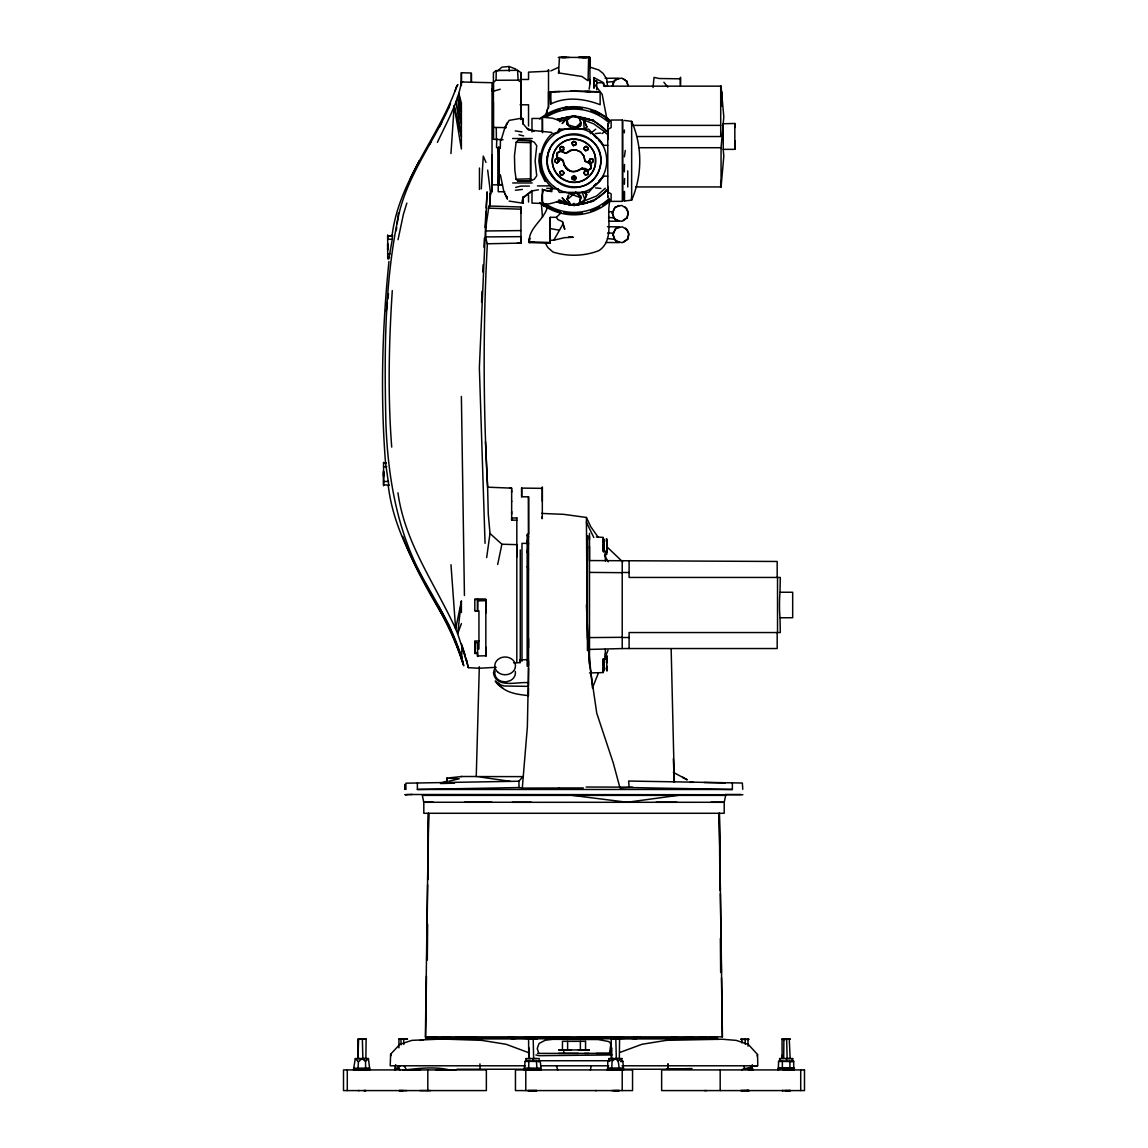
<?xml version="1.0" encoding="UTF-8"?>
<svg xmlns="http://www.w3.org/2000/svg" width="1148" height="1148" viewBox="0 0 1148 1148"><rect width="100%" height="100%" fill="white"/><g stroke="black" fill="none" stroke-linecap="round" stroke-linejoin="round"><path stroke-width="1.5" d="M383.561 475.344L383.561 471.484M383.561 471.053L383.561 484.858L388.756 485.044L385.484 462.343C380.332 395.472 382.155 328.156 388.957 261.471M383.561 485.733L383.561 462.343M387.694 245.643L387.694 244.05L387.694 246.877M387.694 258.831L387.694 244.05M392.186 234.78L392.602 235.785L387.694 235.943L387.694 239.315L392.329 239.171L392.186 234.78C399.203 179.719 438.852 137.243 456.775 86.186L454.981 91.094M477.568 642.65L477.568 656.398L477.568 653.585L474.813 653.427L474.813 642.521L477.568 642.65L477.568 649.122L478.946 648.864L478.946 610.851L474.813 610.707L474.813 599.285L485.834 599.385L485.834 656.111L485.834 647.085M474.813 653.427L474.813 640.971L478.946 641M477.568 610.793L477.568 599.113L477.568 610.808L474.813 610.707M492.033 192.118L492.033 183.407M492.033 191.242L492.033 154.865M492.033 90.735L492.033 82.713L461.381 81.996L461.381 72.755L471.369 73.013L471.369 82.254L471.369 73.773M503.025 139.712L493.41 139.324L493.425 102.287M498.232 147.217L498.921 184.713L502.135 184.771M498.232 184.354L498.906 147.791M498.921 146.958L498.921 184.713M511.664 514.161L511.664 500.973M516.83 557.067L516.83 544.654L501.891 544.224L489.995 533.461L488.273 514.117L487.613 487.183C483.15 406.005 482.978 324.597 487.369 243.419M520.274 659.583L520.274 662.697L513.572 662.783M493.41 139.324L493.41 72.611L496.223 70.616L517.59 70.301L520.962 72.611L520.962 119.55M520.962 243.089L520.962 207.013L488.79 205.994C487.785 218.235 483.408 231.982 487.269 243.778L520.962 243.089L520.962 236.646L485.733 236.918M528.611 533.763L528.539 496.84L521.651 496.768L521.651 488.101L542.315 488.345M502.781 688.068L498.002 684.624L495.247 681.008L499.05 684.423L504.202 685.987L528.525 686.375L528.539 660.846M528.539 647.931L528.539 638.661M528.539 496.84L528.539 666.113L527.162 666.098L527.162 534.351L528.539 534.093L527.162 535.413L528.539 536.489L527.162 541.469L528.539 543.535L527.162 552.102L528.539 554.742M542.315 513.5L542.315 487.226L542.315 501.332M548.514 71.52L548.514 69.755L548.514 108.055M550.064 243.089L550.236 238.196L550.236 242.501L529.214 241.826L529.702 237.952L529.085 242.544L550.236 243.276L550.236 217.331L556.35 217.302L561.214 212.724M587.432 548.285L587.432 536.231L589.498 536.231L589.498 533.361M589.498 546.405L589.498 560.568L777.182 561.472L777.182 577.444M589.498 539.56L589.498 536.231M593.975 88.181L593.975 81.078L596.73 81.106L596.73 89.845M605.34 560.985L605.34 551.097L603.274 550.997L603.274 544.956L604.164 544.367M603.274 542.947L603.274 539.201M603.475 669.384L603.475 658.651M603.475 551.169L603.461 543.377M604.121 666.845L603.475 670.289M604.164 668.193L604.164 659.038L603.274 659.426M604.164 551.097L604.178 540.938L603.274 540.823L603.274 542.344L604.164 541.942M603.274 663.544L603.274 659.009L605.34 658.895L605.34 653.628M605.34 553.795L605.34 556.708M607.751 193.395L607.751 189.851L593.43 201.072L574.215 205.506L556.866 202.105M721.776 105.645L721.776 92.127L721.776 105.76M734.835 140.773L734.835 149.355L723.24 149.355L723.24 123.74L734.835 123.482L734.835 127.485M629.104 648.534L629.104 632.548L780.296 632.548L779.994 616.806A12.743 0.804 -90 0 1 779.492 604.996A12.743 0.804 -90 0 1 779.994 593.186L780.296 577.444L629.104 577.444L629.104 561.472M383.561 476.894L383.561 472.833M426.468 976.044L425.607 1038.926L442.784 1038.926M594.018 87.004L594.018 83.632L602.169 94.337L606.948 119.191M603.475 551.987L604.164 539.531L603.461 542.301M603.475 538.326L603.475 542.358M603.489 658.823L603.475 671.178M604.121 551.743L604.164 539.531M604.121 666.213L604.135 670.145L604.164 658.88M607.751 126.682L607.751 123.841L607.751 132.465M607.751 189.851L607.794 192.003L611.181 193.897L611.052 201.374L622.546 201.359L622.575 120.942M653.04 87.506L654.044 77.418L659.167 78.523L680.448 78.81L680.448 84.464M666.988 1069.233L692.014 1068.544M680.448 85.713L680.448 77.433L680.448 78.81M530.606 140.587L530.606 180.91L518.121 181.212L516.083 179.203L514.821 169.961L514.462 155.827L516.083 142.28L518.121 140.271L530.606 140.558L534.279 142.252L536.747 145.724L535.111 160.921L536.733 175.802L534.279 179.232L530.606 180.91L530.606 140.587L518.121 140.271M509.081 201.087L523.014 203.21L523.058 197.686L530.95 191.314M606.905 551.944L606.919 549.261M631.486 123.683L631.658 121.358L624.412 120.454M734.835 123.482L734.835 149.355M778.358 1068.157L789.881 1068.157L789.91 1061.312L778.588 1061.312L778.33 1069.922L778.358 1068.157L794.416 1068.142L793.813 1069.922L783.366 1069.922L781.601 1067.87L778.33 1069.922M462.63 81.651L461.353 82.297C457.751 103.435 446.414 122.965 437.402 142.366M542.559 132.709L542.473 117.24L552.633 118.215L560.238 120.927M622.56 200.469L622.489 120.009L611.095 120.052L611.167 127.572L607.78 129.423L607.751 131.676M427.329 959.943L427.63 924.183M427.989 879.468L428.534 813.286L425.391 1036.859L722.436 1036.859L719.308 813.286L719.954 890.188M474.813 599.385L485.834 599.385L485.834 613.061M528.511 687.896L528.424 695.616C517.346 694.382 504.202 692.976 497.615 682.744M559.937 171.956L559.908 173.707L561.286 175.013L563.209 174.51L564.041 172.674L561.96 170.665L559.822 171.942L561.286 175.013M606.919 540.105L606.675 546.104M584.131 173.42L584.461 171.526L586.169 170.851L587.934 171.683L587.977 174.295L585.38 174.955L584.102 173.305L584.432 171.726L590.445 169.143L591.134 167.838L589.067 160.878L590.172 158.855L592.856 159.17L593.114 161.71L591.493 162.987L589.067 160.878M607.78 129.423L607.794 192.003M783.697 1058.556L783.897 1039.586L782.046 1039.012L782.104 1058.556L782.376 1054.998M362.366 1039.184L366.112 1039.012L365.882 1058.556L362.854 1058.556L362.366 1039.184L358.563 1039.04L357.774 1039.356L357.946 1058.556L360.07 1058.556M398.887 1047.851L398.987 1038.926L407.44 1039.098L398.987 1038.926M426.683 959.943L427.63 884.835M427.702 879.468L428.534 813.286M523.029 196.552L523.014 203.21M624.34 132.852L624.369 130.04M619.576 1039.141L619.346 1058.556L616.318 1058.556L615.83 1039.026L619.576 1039.141L611.224 1038.983L611.41 1058.556L613.534 1058.556M500.212 89.228L493.425 91.223L493.41 82.168L496.079 80.26L496.223 70.616M607.722 188.286L607.751 186.378M479.319 666.744L476.248 776.565M624.34 171.827L624.483 164.465M500.471 139.41L500.284 148.494L496.524 147.561L496.768 138.65M550.681 104.023L549.835 91.826L573.971 91.18L600.117 91.854L600.16 104.683C584.275 98.685 566.524 96.245 550.681 104.023L550.954 91.783L555.546 91.653M624.412 184.268L624.541 178.543M358.018 1058.556L358.563 1039.04M530.878 1058.556L528.754 1058.556L529.156 1048.067M611.497 1058.556L611.798 1048.067M524.119 1069.922L525.124 1061.312L540.234 1061.312L541.268 1069.922L526.702 1069.922L528.611 1068.128L540.493 1068.099M529.443 1052.96L506.081 1044.278L481.701 1040.361L442.095 1039.026L411.902 1040.361L399.92 1044.278L390.621 1054.208L390.205 1065.789L525.569 1065.789M619.174 1068.157L614.768 1069.922L607.091 1069.922L607.608 1068.128L611.784 1068.027L623.005 1068.099L622.79 1069.836L614.768 1069.922L611.784 1068.027L612.042 1061.312L615.328 1058.556L618.198 1061.082L619.174 1068.157L623.608 1069.922L622.876 1061.312L620.781 1061.455L622.876 1061.312M481.586 301.895L482.002 291.319M482.748 271.947L483.021 264.887M575.478 179.447L573.699 180.035L572.135 178.858L573.871 177.954L574.488 175.845L572.221 176.763L572.135 178.858L575.478 179.447L575.937 177.395L573.541 175.874L571.891 177.395L572.579 179.547M668.021 1064.124L667.806 1069.233L668.05 1063.909M536.446 1061.312L536.905 1068.257L534.939 1069.893L528.611 1068.128L528.898 1061.312L538.943 1061.369L539.216 1058.556L526.128 1058.556L526.401 1061.369M486.68 557.555L489.995 533.461M607.722 133.312L607.751 139.654M551.958 188.53L551.801 191.673L543.492 190.109C537.58 207.975 547.108 205.162 560.238 200.556M483.882 247.164L484.399 238.239M485.03 227.534L485.963 211.476M486.164 207.903L487.096 191.845L479.362 367.791L485.059 543.334M589.943 68.191L589.842 57.429L588.651 57.414L588.063 80.762L581.921 76.5L558.545 72.898L559.463 57.4L587.346 57.429M569.365 126.108L566.782 123.927L566.997 120.224L572.551 116.163L579.324 118L581.089 122.649L580.587 125.792L574.703 128.676M392.3 290.573C388.885 342.664 387.68 395.027 391.712 447.103M395.472 1068.013L399.203 1068.2L394.625 1069.907L395.673 1064.641M481.285 188.918L483.279 156.071L485.977 162.385M489.579 206.798L490.483 192.864L489.722 205.636M489.665 205.262L490.483 192.864M450.949 153.545L454.178 105.903L461.381 136.583L461.381 149.025L454.178 105.903M591.134 167.838L588.063 170.291C581.462 164.064 576.726 175.17 569.58 170.736C561.946 168.541 566.337 157.764 557.354 157.735L557.383 152.555L563.725 149.771L563.453 147.145L561.444 146.47L559.894 147.59L561.3 150.661L563.725 149.771M610.162 200.125C605.455 216.082 615.414 239.832 598.811 250.695C584.117 256.248 568.045 256.707 553.035 252.058L547.94 247.638L545.056 242.63M357.975 1068.2L358.449 1061.871L361.864 1058.556L365.523 1061.412L365.638 1068.2L362.825 1069.907L353.484 1069.706L355.32 1058.556L368.408 1058.556L369.828 1069.922C364.332 1071.141 359.64 1067.841 354.302 1068.2L354.732 1069.821L357.975 1068.2L369.599 1068.085L369.211 1069.879L365.638 1068.2M542.315 516.614L542.157 518.681L542.315 512.797M547.166 161.782C546.118 121.918 609.344 128.433 600.045 167.335C590.302 204.473 532.844 183.881 550.093 148.68M624.914 206.755L628.2 211.863L627.296 217.575L621.642 221.349L615.17 219.785L612.257 213.37L614.697 207.817L618.887 205.535M625.488 228.108L628.774 233.216L627.87 238.928L622.23 242.702L615.744 241.137L612.845 234.723L615.285 229.169L619.475 226.888L607.464 226.716M635.547 186.937L721.059 186.937L721.059 147.719L723.814 116.938L721.059 86.157L603.618 86.157L603.618 82.785L596.73 82.785M721.059 186.937L723.814 156.157L723.197 149.312M778.588 1061.312L792.407 1061.47L792.68 1058.556L779.592 1058.556L779.923 1061.47M580.601 195.834L579.324 203.483L571.274 205.119L566.825 199.293L568.59 195.131L567.212 199.608L575.822 192.276L580.601 195.834L581.003 197.815L579.324 203.483M621.599 1061.369L621.872 1058.556L608.784 1058.556L609.057 1061.455M539.603 153.473L538.842 161.079L540.421 171.698L545.085 181.484M461.396 612.515L461.381 601.136L457.65 633.725L466.734 660.947M386.331 311.151L387.421 302.412M387.852 298.911L388.498 293.673M396.275 230.719L396.706 227.218M397.136 223.717L398.428 213.227M573.225 145.581L575.622 145.021L575.937 142.596L573.699 141.434L571.991 142.553L573.469 145.624L575.909 144.748L575.593 142.122M563.453 150.072L563.453 147.145M624.397 156.846L625.287 150.431M388.756 259.046L392.329 239.171M589.211 161.509L590.775 158.639M606.933 671.149L606.503 655.25L606.919 662.941M589.139 89.157L590.015 83.632L589.814 57.414L578.707 57.429M584.102 173.305L585.179 174.84L587.719 174.525L587.934 171.683M723.053 124.802L723.24 123.74M398.026 239.702L403.422 214.231L406.851 203.081M563.768 147.733L562.032 146.413L560.095 147.317L559.779 148.982L560.956 150.962L566.064 153.358L572.35 149.914L576.77 150.245L580.802 152.153L584.088 156.501L584.834 161.122L590.703 163.949M612.688 86.143L613.563 81.522L618.901 78.179L605.168 78.308M590.402 1069.922L591.22 1065.789M461.381 601.136L455.641 628.874L457.65 633.725L461.396 623.637M606.201 554.183L606.79 552.03M497.687 564.472L501.891 544.224M606.115 669.198L606.79 666.127M606.288 541.325L606.445 538.771M501.145 140.056L504.833 127.801L509.081 120.397L521.78 118.172L522.986 118.847L523.014 124.127M494.458 669.112L493.482 672.929C495.993 689.101 517.963 681.309 528.539 682.759M537.522 1053.39L609.516 1053.39L610.722 1044.795L610.148 1042.47L608.454 1041.494L598.122 1039.543L552.819 1039.327L545.228 1040.26L539.101 1043.432L537.235 1048.511L538.785 1053.39M557.383 152.555L556.565 155.611L558.674 161.71L557.053 163.002L554.757 161.509L555.704 158.883L563.108 160.419M545.085 116.45L548.514 106.577L548.514 91.682M554.757 161.509L555.517 158.797L558.33 158.811L557.354 157.735M590.445 169.143L591.421 165.628L590.115 162.585L584.834 161.122M606.861 656.154L606.488 662.511M626.765 218.278L628.243 213.399L626.765 208.52L621.642 205.449L615.127 207.027L612.257 213.37M627.339 239.631L628.831 234.752L627.339 229.858L622.23 226.802L615.715 228.38L612.845 234.723M457.363 85.626L457.679 84.593M457.048 86.531L457.665 84.636M558.674 161.71L558.014 159.041M593.114 161.71L592.454 159.041M757.063 1055.988L757.551 1054.524L748.281 1044.407L736.313 1040.389L722.221 1039.227L666.428 1040.346L642.005 1044.264L620.15 1052.357M793.842 1069.663L794.416 1068.142L789.881 1068.157M558.889 199.91L566.739 202.622L562.133 197.786L568.734 204.961L578.779 204.889L584.834 199.479L586.714 194.6L584.461 192.204M793.699 1068.2L793.699 1061.312L791.575 1061.369L792.68 1058.556M608.01 650.356L605.355 656.785M578.463 203.555L584.131 200.972L586.714 194.6L584.145 192.548M558.545 72.898L559.263 71.147M448.696 107.955L450.561 103.636M598.309 673.302L592.454 687.939L587.317 636.71L586.398 517.461L563.812 514.347L542.315 513.457M388.325 486.006L388.756 485.044L388.325 486.006C395.73 549.347 440.732 599.127 461.252 657.89C470.608 687.107 451.394 626.205 443.86 617.61C428.419 591.464 413.079 565.089 402.776 536.403M587.561 150.158C589.929 148.049 585.767 144.734 584.174 147.59L584.26 149.355C584.777 152.053 590.129 149.197 585.408 150.618M612.257 86.071L615.17 79.657L621.642 78.093L626.765 81.164L627.97 86.143M448.868 107.625C432.423 143.959 407.081 176.39 398.485 216.054C384.078 284.274 384.393 354.718 385.915 424.114C387.981 476.779 396.878 530.39 422.407 577.157C437.761 605.254 455.928 632.677 463.275 664.305L461.252 657.89M410.338 178.772L419.164 160.749M561.056 174.97L563.108 174.611L564.041 172.674M587.46 150.259L588.393 148.322M504.833 127.801L507.402 122.506M439.541 126.811L441.765 122.492M546.692 188.243L557.354 189.004L559.306 192.39L588.709 192.362L596.228 183.608M550.236 240.305L553.795 240.19L563.037 223.932L562.42 221.578L557.957 219.67L556.35 217.302M429.51 144.576L431.045 141.993M553.078 188.229C536.403 175.515 536.46 148.049 551.671 134.072L557.096 132.537L559.248 129.093L588.709 129.121L596.228 137.875M607.751 176.132L603.547 176.132L599.844 181.197L593.717 186.076M547.295 207.544C543.635 220.344 528.539 227.907 529.214 241.826M606.603 189.621L604.666 192.089L606.818 190.367M574.804 179.935L576.009 178.414L575.579 176.491L573.541 175.874M528.539 668.122L527.377 726.684L522.311 788.059L519.068 787.557L518.896 781.228L522.871 776.622L476.908 776.565L510.43 781.372M569.293 117.914L565.993 119.191L562.147 123.553L568.647 116.637L578.678 116.579L583.715 120.325L586.901 126.983L584.217 129.093M557.053 163.002L558.904 161.021M591.493 162.987L593.344 161.021M598.668 181.111L603.547 176.132M365.523 1061.412L368.408 1058.556M605.34 188.2L596.73 195.935L584.131 200.972M497.586 70.946L501.934 67.144L509.081 66.484L515.911 69.11M581.089 122.649L573.225 129.394L566.782 123.927M561.3 150.661L556.895 153.645M590.316 133.613L595.726 129.164M581.936 168.125C578.133 172.157 571.747 172.501 567.284 169.344L563.783 164.853L563.166 160.347M623.249 220.76L627.296 217.575M623.838 242.099L627.87 238.928M550.839 70.889L558.445 67.388M602.026 133.57L604.637 131.719L606.646 133.9M575.937 142.596L573.971 141.29L572.106 142.567L572.091 144.318L573.469 145.624M565.964 153.201L570.24 150.273L576.038 149.943L580.343 151.68L583.83 155.669L585.078 161.064L590.101 163.375M618.198 1061.082L621.872 1058.556M603.274 548.701L604.164 548.098M604.164 665.194L603.274 665.797L603.274 662.052L604.164 661.463M586.312 146.313L584.289 147.604L584.26 149.355L585.638 150.661M574.043 203.368L571.274 205.119L568.231 200.986M586.169 170.851L588.063 170.291M741.608 1069.922L744.277 1068.415L750.72 1068.372L750.577 1065.789L757.307 1065.789M611.784 1068.027L607.766 1069.907L607.766 1061.312L615.328 1058.556M559.822 171.942L562.42 170.693L563.941 172.889M592.87 200.355L585.408 203.325L578.779 204.114M561.903 108.687L566.897 106.75M559.478 121.674L565.993 119.191M553.795 240.19L564.5 237.665L573.268 237.277L568.504 237.062M449.514 1036.73L430.787 1038.926L425.621 1037.892L428.936 1036.859M366.112 1039.012L357.774 1039.356M515.739 187.425L520.805 186.076L529.386 186.076M612.028 1054.955L539.043 1055.686L535.915 1054.94M449.485 781.056L459.229 778.789L446.916 778.1L461.869 776.507M387.694 254.368L390.248 253.78M574.072 205.478L593.43 201.072M569.178 193.739L574.172 192.634M528.582 1038.983L536.92 1039.141L528.582 1038.983L528.754 1058.556M615.83 1039.026L611.224 1038.983M556.866 119.378L574.273 116.02L593.43 120.411L607.708 131.79L605.183 129.911M557.354 189.004L558.215 188.846M538.455 189.793L532.973 190.769L523.058 197.686L522.039 201.331L523.029 203.024M511.463 1038.926C554.226 1033.257 597.491 1042.542 640.326 1036.859M533.949 241.97L529.085 242.544M717.113 1036.859L696.621 1038.926M672.412 1038.926L692.574 1036.859M430.887 1036.859L447.921 1038.926L475.659 1036.859M741.795 1039.485L749.07 1039.342L740.704 1039.141L741.795 1039.485L741.895 1042.958M387.694 257.74L389.631 257.453M603.274 668.093L603.274 669.155L604.178 669.026L604.164 667.849L603.274 667.648L603.274 672.599L589.498 672.943M565.691 118.129L557.081 119.363L574 115.977L593.301 120.454L577.473 117.254M383.561 463.405L385.958 463.075M783.897 1039.586L790.384 1039.04L782.046 1039.012M677.923 795.377L627.21 802.265L572.235 795.377M538.943 1061.369L538.111 1061.484L540.234 1061.312M742.785 789.279L742.34 783.022L628.645 781.042L629.133 787.528L732.367 789.48L732.367 782.85M624.383 201.029L624.397 191.515L624.383 201.029L631.644 200.125C642.464 175.242 642.464 146.227 631.658 121.358L631.644 200.125L631.486 197.786M405.172 794.717L412.103 794.488M405.115 794.732L408.559 794.488M515.395 190.252L522.369 189.449M420.068 1040.389L423.382 1040.031M606.818 82.24L613.563 81.522M595.267 133.599L600.605 133.068M525.124 1061.312L528.898 1061.312M565.49 57.429L561.702 57.429L566.481 57.429M496.166 667.304L478.946 668.265L468.398 667.648L466.49 660.086M588.996 1053.39L584.533 1053.39M749.587 1090.586L747.047 1090.586M586.599 57.429L582.079 57.429L586.728 57.414M548.514 71.205L528.539 72.137L528.539 79.47L519.929 79.47M402.948 1069.922L420.383 1069.922M549.835 91.826L550.954 91.783M383.561 466.777L386.747 466.662M387.694 235.943L392.602 235.785M791.575 1061.369L793.699 1061.312M516.083 179.203L530.606 178.815M518.121 181.212L530.606 180.882M589.498 649.424L622.216 648.563L622.216 561.429M477.568 655.982L485.834 655.766M440.502 783.524L454.536 783.166M520.962 242.745L517.518 243.189M554.958 91.668L560.023 91.539M629.133 787.528L620.02 788.03L613.262 762.946L596.745 713.166L589.182 661.291L586.398 604.996M558.66 1053.39L578.362 1053.39M477.611 600.849L485.776 600.677M520.274 659.842L527.162 659.684M417.37 782.993L417.37 789.465L519.068 787.557M518.896 781.228L405.904 783.194L405.904 789.365L404.699 789.207L404.742 784.471L405.445 789.307M588.608 57.443L589.842 57.429L578.492 57.429M383.561 481.5L388.526 481.442M485.819 230.963L520.962 230.59M611.597 1090.586L619.49 1090.571L613.491 1090.586M537.451 185.947L549.921 185.847M589.498 637.599L622.216 637.312M417.37 789.465L732.367 789.48M749.902 1068.171L752.457 1068.157L753.131 1069.922L748.424 1069.907M364.433 1090.586L366.04 1090.571L363.514 1090.586M406.909 1090.586L399.088 1090.586L403.206 1090.586M358.133 1090.586L359.281 1090.586M496.079 80.26L518.092 80.173L520.962 82.182M409.721 794.502L742.885 794.732M562.907 1049.932L558.66 1049.946L571.374 1049.946M780.296 617.768L792.68 617.739L792.68 592.253L780.296 592.239M558.947 787.959L583.356 787.959M433.37 802.265L423.756 802.28L422.335 795.377L725.665 795.377L724.245 802.28L724.187 813.286L423.813 813.286L423.813 802.265L491.961 802.265M464.438 802.265L531.251 802.265M610.392 1053.39L596.042 1053.39M747.133 1068.386L750.72 1068.372M419.924 1090.586L430.758 1090.586M527.463 1090.586L528.467 1090.586M595.281 1090.586L596.314 1090.586M785.218 1090.586L790.197 1090.6L782.003 1090.586L782.836 1090.586M790.742 1090.586L789.25 1090.586M520.116 104.798L528.539 104.798L528.539 126.022M632.003 125.376L720.714 125.376M637.327 136.54L720.714 136.54L720.714 86.157M512.668 138.521L532.198 138.521M598.668 140.357L603.547 145.351L607.751 145.351M639.206 147.719L721.059 147.719M512.668 182.963L532.198 182.963M498.232 184.842L492.033 184.842L492.033 88.913M504.776 191.73L498.232 191.73L498.232 149.111M527.162 543.363L521.996 543.363L521.996 661.219M622.216 572.493L629.104 572.493M622.216 637.513L629.104 637.513M622.216 648.534L777.182 648.534L777.182 632.548M460.807 776.507L476.664 776.507M725.378 794.488L741.163 794.516M656.039 802.265L677.004 802.265M512.209 802.309L724.245 802.28L711.071 802.265M425.621 1037.892L435.293 1037.892M442.267 1037.892L460.147 1037.892M455.77 1036.859L469.073 1037.892L524.32 1037.892M533.189 1037.892L565.132 1037.892M570.456 1037.892L577.544 1037.892M582.868 1037.892L614.811 1037.892M623.68 1037.892L678.927 1037.892L700.079 1038.926M687.853 1037.892L705.733 1037.892M447.921 1038.926L451.379 1038.926M458.296 1038.926L534.681 1038.926M545.415 1038.926L556.134 1038.926M563.281 1038.926L584.719 1038.926M591.866 1038.926L602.585 1038.926M613.319 1038.926L689.704 1038.926M705.216 1038.926L717.213 1038.926L699.979 1036.859M587.116 1049.946L589.34 1049.946L578.362 1049.946M538.972 1060.738L609.028 1060.738M540.579 1065.789L608.698 1065.803M622.029 1065.789L757.795 1065.789L757.551 1054.524M400.451 1065.789L397.538 1065.789L400.006 1069.922M456.904 1069.233L525.023 1069.233M622.977 1069.233L691.082 1069.233L666.988 1068.931M436.053 1069.922L455.943 1069.922M493.41 127.399L506.34 127.629M498.921 184.656L502.465 184.67M511.664 518.021L516.83 518.035M609.516 1053.39L610.607 1053.39M536.69 1058.556L533.662 1058.556L533.189 1039.026M704.442 1090.586L706.68 1090.586M569.293 57.429L558.344 57.4M589.498 572.407L622.216 572.68M608.598 221.162L618.901 221.263L613.563 217.919L608.512 217.374M605.742 242.486L619.475 242.615L614.151 239.272L607.407 238.554M524.894 1068.085L528.611 1068.128M596.73 81.106L593.975 81.078L593.975 86.43M511.664 517.734L511.664 520.101L516.83 520.188M690.048 782.29L693.579 782.362M704.154 782.534L725.306 782.907M608.827 211.691L612.401 211.763M607.622 233.015L612.989 233.116L614.151 239.272M573.483 91.194L600.117 91.854M587.102 91.524L590.66 91.61L584.849 91.453M516.083 142.28L530.606 142.653M511.664 492.234L511.664 488.144L487.613 487.183L485.489 441.707M488.244 208.147L520.962 209.194L520.962 207.013M551.887 132.436L528.597 129.968M542.315 188.989L542.574 203.497L531.983 203.096L531.983 190.539M715.132 1039.198L718.433 1039.342M474.813 652.581L477.568 652.71M557.096 132.537L558.732 132.623M596.386 536.991L603.274 537.408L603.274 550.997M789.91 1061.312L792.407 1061.47M595.597 187.942L600.892 188.43M590.115 162.585L591.78 162.758M507.66 1036.859C550.509 1042.542 593.774 1033.257 636.537 1038.926M590.172 158.855L592.856 159.17M568.561 203.985L558.315 201.546M515.222 130.901L522.01 131.92M556.952 202.091L568.748 203.928M672.341 1036.859L678.927 1037.892M469.073 1037.892L475.588 1038.926M550.236 228.581L559.406 230.188M557.297 162.786L555.632 162.485L554.628 160.878M570.355 193.955L581.003 197.815L575.822 192.276M581.204 118.187L593.301 120.454M509.597 487.828L511.664 488.302M518.939 134.775L523.646 135.952M585.867 146.485L588.293 148.537M543.492 190.109L550.724 191.013L550.581 188.315M591.019 67.445L598.869 70.028L603.159 73.458L606.804 79.284L607.507 86.157M449.399 1069.907C435.637 1066.592 420.498 1068.128 406.507 1069.764L404.082 1065.789M578.592 117.986L593.875 123.927L604.637 131.719M559.908 151.177L566.064 153.358M587.245 170.263L581.921 168.254L588.12 172.085M593.86 82.843L593.832 77.59L602.772 82.297L605.082 86.531M536.905 1068.257L541.268 1069.922M526.717 128.246L534.093 131.188M673.345 772.346L687.308 779.822L682.644 777.325L683.476 777.756M748.611 1068.185L751.983 1069.893L752.299 1064.727M498.462 683.447L499.782 684.122M594.578 110.552L608.54 119.263M521.78 118.172L523.014 119.105M623.249 78.695L627.296 81.867M594.348 135.808L599.844 140.271L603.547 145.351M622.704 561.889L606.861 546.749M559.248 129.093L559.98 129.824M606.704 554.584L606.818 538.986M563.826 164.853L569.58 170.736M542.574 204.703L544.195 206.367M355.32 1058.556L358.449 1061.871M528.008 129.609L523.029 123.668L522.986 118.847M663.903 82.254L667.82 87.133M598.251 537.35L590.746 526.702L586.398 517.461M385.484 462.343L386.144 463.333M549.031 170.277L555.273 179.762M593.817 537.551L586.398 522.225M604.508 555.173L608.167 561.831M438.335 605.513L448.983 625.359L460.664 654.504M527.162 566.524L528.539 569.351M500.356 174.697L503.699 190.869L507.402 198.977M504.833 193.682L507.273 198.719L507.115 196.609M779.592 1058.556L780.784 1061.455M584.346 120.612L586.901 126.983M526.128 1058.556L527.219 1061.47M582.122 192.003L584.834 199.479M608.784 1058.556L609.746 1061.326M532.672 1058.556L533.648 1061.455M566.997 120.224L568.561 124.989L575.894 127.17L580.587 125.792L580.3 122.578M461.381 643.626L465.04 654.891M563.037 223.932L564.759 229.313L562.42 221.578M460.879 656.914L461.912 660.258L461.654 658.177M556.436 1065.789L557.713 1069.922M626.765 81.164L628.243 86.043M390.621 1054.208L391.066 1055.686M786.136 1058.556L786.968 1061.369M579.324 118L580.156 120.971M462.414 660.846L463.333 664.419L461.711 657.273L461.941 646.08L468.398 667.648L468.025 666.012M397.954 492.793C404.77 542.961 435.149 584.016 455.641 628.874L450.977 564.716M612.688 213.298L613.563 217.919M563.424 1049.975L563.984 1053.39M461.74 656.742L462.17 659.454M487.67 170.119L490.598 193.481M589.527 79.327L590.015 83.632M622.489 120.009L622.56 120.755M606.689 667.447L606.919 670.001M541.382 203.469L542.459 217.245M517.59 70.301L518.092 80.173M583.715 120.325L584.088 128.662M479.936 1063.895L480.165 1069.233M673.345 758.713L674.35 782.333L671.149 648.706M745.124 1038.983L745.31 1044.321M498.591 148.25L498.906 158.209M593.832 77.59L594.119 87.75L594.018 83.632M403.694 1039.184L403.823 1044.465M786.653 1039.213L787.141 1058.556L790.154 1058.556L789.264 1039.069M400.953 1039.614L401.068 1044.78M747.936 1039.098L748.065 1046.172M546.792 110.208L546.864 113.695M509.081 66.484L509.167 71.133M461.381 396.433L464.438 595.525M719.308 813.286L720.327 890.188M720.384 893.775L721.432 972.471M721.504 977.838L722.293 1036.859M461.381 72.755L461.396 85.641M720.37 938.49L720.657 972.471M496.266 127.629L496.381 139.769M607.751 195.949L607.766 197.628L607.751 189.018M461.381 81.996L461.396 83.374L461.396 82.254M603.274 667.648L603.274 669.155M550.236 242.501L550.236 217.331M603.475 662.87L603.475 666.156M603.274 667.404L603.274 670.805M520.962 119.478L520.962 72.611M479.448 168.053L479.462 189.449M446.916 778.1L446.916 782.807M387.694 248.958L387.694 234.938M387.694 247.968L387.694 249.834L387.694 248.126M800.716 1069.922L800.716 1090.586M782.362 1061.312L782.362 1068.2M777.526 577.444L777.526 632.548M744.277 1065.789L744.277 1068.415M721.059 86.157L721.059 93.289M720.714 180.537L720.714 186.937M720.183 1069.922L720.183 1090.586M627.755 170.851L627.755 186.952M622.216 1069.922L622.216 1090.586M605.34 649.007L605.34 658.895M603.475 667.304L603.475 671.838M589.498 537.049L589.498 664.247M587.432 536.231L587.432 650.643M580.386 1041.336L580.386 1049.946M567.614 1041.336L567.614 1049.946M542.315 131.977L542.315 118.459L531.983 118.459L531.983 131.977M528.539 195.347L528.539 202.062M525.784 1069.922L525.784 1090.586M521.651 487.943L521.651 496.768M520.962 209.926L520.962 213.198M520.274 549.892L520.274 662.209M516.83 517.734L516.83 662.583M511.664 489.995L511.664 501.576M511.664 511.563L511.664 520.101M447.189 778.516L447.189 782.003M427.817 1069.922L427.817 1090.586M347.284 1069.922L347.284 1090.586M609.688 199.967A53.038 53.038 0 0 1 602.872 205.234M599.959 206.984A53.038 53.038 0 0 1 590.775 211.06M582.409 213.112A53.038 53.038 0 0 1 563.654 212.753M560.238 211.964A53.038 53.038 0 0 1 543.09 203.842M544.539 116.651A53.038 53.038 0 0 1 560.238 109.519M563.654 108.73A53.038 53.038 0 0 1 582.409 108.371M590.775 110.438A53.038 53.038 0 0 1 599.959 114.499M605.699 118.215A53.038 53.038 0 0 1 609.688 121.516M605.168 191.917A44.083 44.083 0 0 1 577.286 204.703M568.619 204.488A44.083 44.083 0 0 1 558.186 201.89M558.186 119.593A44.083 44.083 0 0 1 570.427 116.809M577.286 116.78A44.083 44.083 0 0 1 605.168 129.566M609.315 198.432A51.66 51.66 0 0 1 546.075 204.201M546.075 117.283A51.66 51.66 0 0 1 609.315 123.051M610.062 201.029A54.071 54.071 0 0 1 539.689 202.536M539.689 118.947A54.071 54.071 0 0 1 610.062 120.454M523.187 788.102A193.094 2.784 0 0 1 559.205 788.016M586.14 787.04A194.801 4.09 0 0 1 632.62 787.198M440.545 783.151A159.271 17.335 -3 0 1 447.993 781.042M515.309 671.379A10.332 8.897 -3 0 1 510.458 680.534L505.995 681.941L501.59 681.395A10.332 8.897 -3 0 1 495.032 671.25M461.396 103.047L461.381 136.583L455.914 101.426L461.381 123.683L457.464 97.236L461.381 111.37L458.813 93.447L461.396 103.047M595.425 157.907L595.353 164.064A21.597 21.597 0 0 1 585.48 179.045C570.829 188.932 549.49 175.056 552.604 157.663A21.597 21.597 0 0 1 562.319 142.582C574.918 134.029 593.774 142.768 595.425 157.907M547.754 154.994L547.18 162.743L548.916 170.363A26.863 26.863 0 0 0 591.22 181.355A26.863 26.863 0 0 0 587.934 137.774A26.863 26.863 0 0 0 547.754 154.994M572.665 91.166L570.757 91.266L575.894 91.223L572.665 91.166M747.678 1090.471L740.675 1090.586L748.984 1090.571L747.678 1090.471M533.59 1090.586L528.554 1090.586L536.891 1090.586L533.59 1090.586M585.552 1041.336L562.448 1041.336L562.448 1049.946L585.552 1049.946L585.552 1041.336M486.365 1069.922L343.51 1069.922L343.51 1090.586L486.365 1090.586L486.365 1069.922M632.548 1069.922L515.452 1069.922L515.452 1090.586L632.548 1090.586L632.548 1069.922M804.49 1069.922L661.635 1069.922L661.635 1090.586L804.49 1090.586L804.49 1069.922M604.164 540.564L603.475 539.546L604.178 540.622M553.781 186.464A32.718 32.718 0 0 0 606.388 165.398A32.718 32.718 0 0 0 561.846 130.37A32.718 32.718 0 0 0 553.781 186.464M560.583 177.797A21.697 21.697 0 0 0 595.482 163.834A21.697 21.697 0 0 0 565.935 140.601A21.697 21.697 0 0 0 560.583 177.797M498.089 672.384A10.332 8.883 0 0 0 515.194 667.849A10.332 8.883 0 0 0 502.078 657.388A10.332 8.883 0 0 0 498.089 672.384"/></g></svg>
